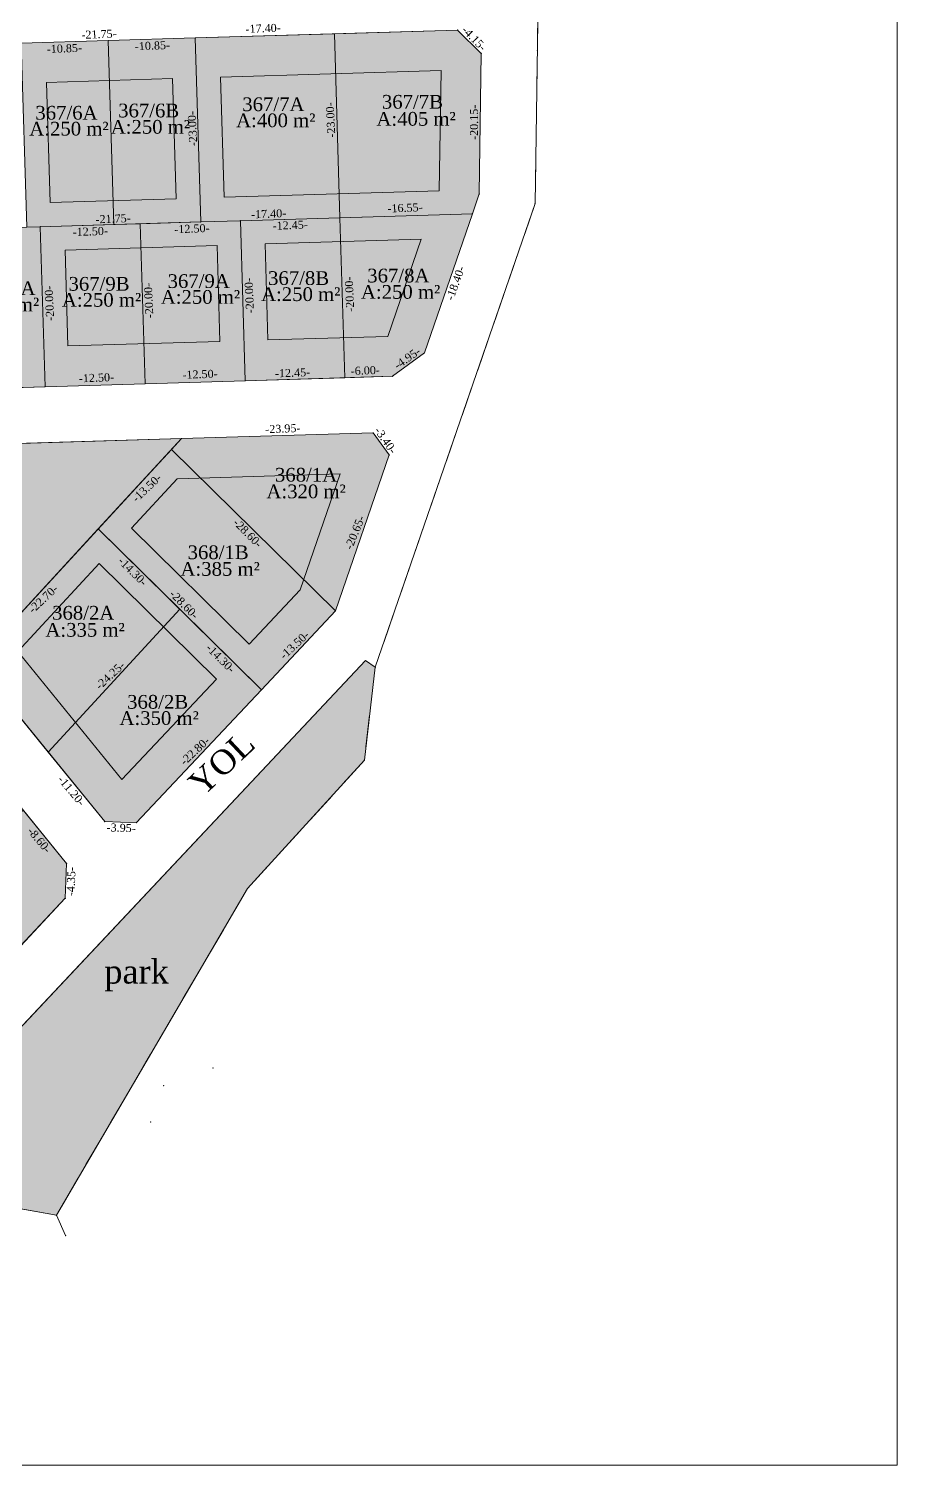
# Model space of a CAD drawing. Header units: millimetres. Extents: x 566284 to 574062, y 4517236 to 4521877.
# Drawn here: x 571182.3 to 571290.8, y 4517973.9 to 4518153.4 of the extents above; entities that cross this region are included whole.
import ezdxf

# ---------------------------------------------------------------- set-up
doc = ezdxf.new("R2010")
doc.units = ezdxf.units.MM
doc.layers.get('0').update_dxf_attribs({"color": 5, "lineweight": 0})
for name, color, linetype, lineweight in [('1_UYG_DISI', 6, 'Continuous', 0), ('DETAY_SNR_PAFTA', 251, 'Continuous', 0), ('DETAY_YAZI_PAFTA', 1, 'Continuous', 0), ('NKOT', 1, 'Continuous', 0), ('NOKTA_PARSEL_YENI', 18, 'Continuous', 0), ('SNRTIP_GECERLI', 30, 'Continuous', 0), ('YAPI OTURUM SINIRI', 253, 'Continuous', 0), ('yazı', 8, 'Continuous', 20), ('yeni', 4, 'Continuous', 0)]:
    doc.layers.add(name, color=color, linetype=linetype, lineweight=lineweight)
doc.styles.get("Standard").update_dxf_attribs({"font": 'TimesNewRoman.ttf'})

msp = doc.modelspace()

# ---------------------------------------------------------------- hatches: boundary and pattern name
h = msp.add_hatch(color=3)
h.dxf.hatch_style = 1
h.paths.add_polyline_path([(571157.01, 4518100.84), (571201.36, 4518102.17), (571201.36, 4518102.17), (571201.36, 4518102.17), (571225.29, 4518102.89), (571227.31, 4518100.14), (571220.59, 4518080.63), (571211.34, 4518070.79), (571195.72, 4518054.17), (571191.77, 4518054.32), (571175.6, 4518074.21), (571155.91, 4518098.42)])
h.paths.add_polyline_path([(571191.07, 4518086.58), (571205.72, 4518072.12), (571193.93, 4518059.58), (571180.93, 4518075.57)], flags=16)
h.paths.add_polyline_path([(571195.14, 4518090.99), (571200.82, 4518097.15), (571221.2, 4518097.76), (571216.21, 4518083.27), (571209.83, 4518076.49)], flags=16)
h.paths.add_polyline_path([(571212.59, 4518096.31), (571221.09, 4518096.31), (571221.09, 4518099), (571212.59, 4518099)], flags=24)
h.paths.add_polyline_path([(571201.68, 4518086.63), (571210.04, 4518086.63), (571210.04, 4518089.32), (571201.68, 4518089.32)], flags=8)
h.paths.add_polyline_path([(571194.12, 4518067.94), (571202.47, 4518067.94), (571202.47, 4518070.63), (571194.12, 4518070.63)], flags=8)
h.paths.add_polyline_path([(571184.75, 4518079.06), (571193.25, 4518079.06), (571193.25, 4518081.75), (571184.75, 4518081.75)], flags=8)
h.paths.add_polyline_path([(571222.81, 4518087.88), (571224.61, 4518092.34), (571223.2, 4518092.91), (571221.39, 4518088.45)], flags=24)
h.paths.add_polyline_path([(571214.2, 4518074.13), (571217.72, 4518077.42), (571216.68, 4518078.53), (571213.16, 4518075.25)], flags=24)
h.paths.add_polyline_path([(571195.75, 4518093.78), (571199.27, 4518097.06), (571198.23, 4518098.18), (571194.71, 4518094.9)], flags=24)
h.paths.add_polyline_path([(571182.81, 4518079.91), (571186.33, 4518083.19), (571185.29, 4518084.31), (571181.77, 4518081.03)], flags=24)
h.paths.add_polyline_path([(571191.17, 4518070.34), (571194.69, 4518073.63), (571193.65, 4518074.74), (571190.13, 4518071.46)], flags=8)
h.paths.add_polyline_path([(571201.76, 4518060.91), (571205.28, 4518064.19), (571204.24, 4518065.31), (571200.72, 4518062.02)], flags=24)
h.paths.add_polyline_path([(571207.36, 4518091.56), (571210.76, 4518088.16), (571211.84, 4518089.24), (571208.44, 4518092.64)], flags=8)
h.paths.add_polyline_path([(571199.41, 4518082.65), (571202.81, 4518079.24), (571203.89, 4518080.32), (571200.49, 4518083.73)], flags=24)
h.paths.add_polyline_path([(571203.97, 4518075.91), (571207.37, 4518072.5), (571208.45, 4518073.58), (571205.05, 4518076.99)], flags=24)
h.paths.add_polyline_path([(571192.99, 4518086.77), (571196.39, 4518083.36), (571197.47, 4518084.44), (571194.07, 4518087.85)], flags=24)
h.paths.add_polyline_path([(571193.19, 4518065.91), (571203.76, 4518065.91), (571203.76, 4518068.54), (571193.19, 4518068.54)], flags=8)
h.paths.add_polyline_path([(571183.93, 4518076.95), (571194.5, 4518076.95), (571194.5, 4518079.57), (571183.93, 4518079.57)], flags=8)
h.paths.add_polyline_path([(571200.8, 4518084.55), (571211.37, 4518084.55), (571211.37, 4518087.18), (571200.8, 4518087.18)], flags=24)
h.paths.add_polyline_path([(571211.54, 4518094.25), (571222.11, 4518094.25), (571222.11, 4518096.87), (571211.54, 4518096.87)], flags=24)
h = msp.add_hatch(color=3)
h.dxf.hatch_style = 1
h.paths.add_polyline_path([(571224.21, 4518061.99), (571225.56, 4518073.59), (571224.37, 4518074.43), (571161.36, 4518007.41), (571164.17, 4518008.96), (571185.73, 4518005.11), (571209.63, 4518045.97)])
at = {"layer": 'DETAY_YAZI_PAFTA'}
h = msp.add_hatch(color=4, dxfattribs=at)
h.dxf.hatch_style = 1
h.paths.add_polyline_path([(571238.82, 4518150.31), (571235.85, 4518153.23), (571220.46, 4518152.77), (571221.15, 4518129.78), (571237.7, 4518130.27), (571238.56, 4518132.76)])
h = msp.add_hatch(color=4, dxfattribs=at)
h.dxf.hatch_style = 1
h.paths.add_polyline_path([(571192.21, 4518151.92), (571181.35, 4518151.59), (571182.04, 4518128.6), (571183.73, 4518128.65), (571192.9, 4518128.93)])
h = msp.add_hatch(color=4, dxfattribs=at)
h.dxf.hatch_style = 1
h.paths.add_polyline_path([(571203.08, 4518152.24), (571192.21, 4518151.92), (571192.9, 4518128.93), (571203.77, 4518129.26)])
h = msp.add_hatch(color=4, dxfattribs=at)
h.dxf.hatch_style = 1
h.paths.add_polyline_path([(571220.46, 4518152.77), (571203.08, 4518152.24), (571203.77, 4518129.26), (571208.72, 4518129.4), (571221.15, 4518129.78)])
h = msp.add_hatch(color=256, dxfattribs=at)
h.dxf.hatch_style = 1
h.paths.add_polyline_path([(571221.15, 4518129.78), (571208.72, 4518129.4), (571209.32, 4518109.41), (571221.75, 4518109.79)])
h = msp.add_hatch(color=1, dxfattribs=at)
h.dxf.hatch_style = 1
h.paths.add_polyline_path([(571237.7, 4518130.27), (571221.15, 4518129.78), (571221.75, 4518109.79), (571227.73, 4518109.97), (571231.71, 4518112.89)])
h = msp.add_hatch(color=256, dxfattribs=at)
h.dxf.hatch_style = 1
h.paths.add_polyline_path([(571183.73, 4518128.65), (571182.04, 4518128.6), (571171.24, 4518128.28), (571171.84, 4518108.29), (571184.33, 4518108.66)])
h = msp.add_hatch(color=256, dxfattribs=at)
h.dxf.hatch_style = 1
h.paths.add_polyline_path([(571196.22, 4518129.03), (571192.9, 4518128.93), (571183.73, 4518128.65), (571184.33, 4518108.66), (571196.82, 4518109.04)])
h = msp.add_hatch(color=2, dxfattribs=at)
h.dxf.hatch_style = 1
h.paths.add_polyline_path([(571208.72, 4518129.4), (571203.77, 4518129.26), (571196.22, 4518129.03), (571196.82, 4518109.04), (571209.32, 4518109.41)])
at = {"layer": 'DETAY_YAZI_PAFTA', "true_color": 0xf8991e}
h = msp.add_hatch(color=30, dxfattribs=at)
h.dxf.hatch_style = 1
h.paths.add_polyline_path([(571227.31, 4518100.14), (571225.29, 4518102.89), (571201.36, 4518102.17), (571200.12, 4518100.83), (571220.59, 4518080.63)])
h = msp.add_hatch(color=30, dxfattribs=at)
h.dxf.hatch_style = 1
h.paths.add_polyline_path([(571220.59, 4518080.63), (571200.12, 4518100.83), (571190.97, 4518090.89), (571211.34, 4518070.79)])
at = {"layer": 'DETAY_YAZI_PAFTA'}
h = msp.add_hatch(color=4, dxfattribs=at)
h.dxf.hatch_style = 1
h.paths.add_polyline_path([(571201.15, 4518080.84), (571190.97, 4518090.89), (571175.6, 4518074.21), (571184.71, 4518063)])
h = msp.add_hatch(color=256, dxfattribs=at)
h.dxf.hatch_style = 1
h.paths.add_polyline_path([(571211.34, 4518070.79), (571201.15, 4518080.84), (571184.71, 4518063), (571191.77, 4518054.32), (571195.72, 4518054.17)])
h = msp.add_hatch(color=4, dxfattribs=at)
h.dxf.hatch_style = 1
h.paths.add_polyline_path([(571187, 4518049.09), (571181.58, 4518055.75), (571163.62, 4518040.31), (571172.46, 4518029.44), (571186.84, 4518044.73)])

# ---------------------------------------------------------------- linework, layer by layer
at = {"color": 18, "true_color": 0x000000}
for points in [[(571060.14, 4518411.62), (571157.77, 4518267.92), (571230.03, 4518270.8), (571232.71, 4518273.9), (571232.47, 4518276.21), (571242.35, 4518277.84), (571247.04, 4518233.48), (571245.54, 4518131.54), (571225.56, 4518073.59), (571224.37, 4518074.43), (571161.36, 4518007.41), (571157.96, 4518005.53), (571125.03, 4518035.66), (571099.52, 4518069.02), (571088.59, 4518083.32), (571075.17, 4518099.21), (571063.64, 4518113.4), (571046.61, 4518135.62), (571058.34, 4518175.72), (571061.43, 4518229.63), (571047.35, 4518275.69), (571046.59, 4518320.31), (571049.98, 4518402.06), (571060.14, 4518411.62)], [(571201.36, 4518102.17), (571157.02, 4518100.84), (571155.91, 4518098.42), (571175.6, 4518074.21), (571201.36, 4518102.17)], [(571225.56, 4518073.59), (571224.37, 4518074.43), (571161.36, 4518007.41), (571164.17, 4518008.96), (571185.73, 4518005.11), (571209.63, 4518045.97), (571224.21, 4518061.99), (571225.56, 4518073.59), (571224.37, 4518074.43)]]:
    msp.add_lwpolyline(points, dxfattribs=at)
at = {"layer": '1_UYG_DISI', "color": 18, "lineweight": 0, "true_color": 0x000000}
for p, q in [((571245.89, 4518155.49), (571245.84, 4518151.49)), ((571245.81, 4518149.49), (571245.75, 4518145.49)), ((571245.72, 4518143.49), (571245.66, 4518139.49)), ((571245.63, 4518137.49), (571245.57, 4518133.49)), ((571245.54, 4518131.54), (571244.24, 4518127.76)), ((571243.59, 4518125.87), (571242.28, 4518122.09)), ((571241.63, 4518120.2), (571240.33, 4518116.42)), ((571239.68, 4518114.52), (571238.37, 4518110.74)), ((571237.72, 4518108.85), (571236.42, 4518105.07)), ((571235.77, 4518103.18), (571234.46, 4518099.4)), ((571157.01, 4518100.84), (571201.36, 4518102.17)), ((571190.97, 4518090.89), (571201.36, 4518102.17)), ((571233.81, 4518097.51), (571232.51, 4518093.73)), ((571190.97, 4518090.89), (571175.6, 4518074.21)), ((571231.85, 4518091.84), (571230.55, 4518088.05)), ((571229.9, 4518086.16), (571228.59, 4518082.38)), ((571227.94, 4518080.49), (571226.64, 4518076.71)), ((571224.37, 4518074.43), (571177.05, 4518024.1)), ((571225.56, 4518073.59, 152.3), (571224.37, 4518074.43)), ((571225.99, 4518074.82), (571225.56, 4518073.59)), ((571225.56, 4518073.59), (571225.1, 4518069.62)), ((571224.87, 4518067.63), (571224.4, 4518063.66)), ((571224.21, 4518061.99), (571221.52, 4518059.03)), ((571220.17, 4518057.55), (571217.48, 4518054.59)), ((571216.13, 4518053.11), (571213.44, 4518050.16)), ((571212.09, 4518048.68), (571209.63, 4518045.97)), ((571209.63, 4518045.97), (571207.61, 4518042.52)), ((571206.6, 4518040.79), (571204.58, 4518037.34)), ((571203.57, 4518035.61), (571201.55, 4518032.16)), ((571200.54, 4518030.43), (571198.52, 4518026.98)), ((571197.51, 4518025.25), (571195.49, 4518021.8)), ((571194.48, 4518020.07), (571192.46, 4518016.62)), ((571191.45, 4518014.89), (571189.43, 4518011.44)), ((571188.42, 4518009.72), (571186.4, 4518006.26)), ((571185.73, 4518005.11), (571181.79, 4518005.82))]:
    msp.add_line(p, q, dxfattribs=at)
for p in [(571245.54, 4518131.54, 154.69), (571245.54, 4518131.54, 154.69), (571225.56, 4518073.59, 152.3), (571225.56, 4518073.59, 152.3), (571224.21, 4518061.99, 152.2), (571224.21, 4518061.99, 152.2), (571209.63, 4518045.97, 152.14), (571209.63, 4518045.97, 152.14), (571185.73, 4518005.11, 151.44), (571185.73, 4518005.11, 151.44)]:
    msp.add_point(p, dxfattribs=at)
at = {"layer": 'DETAY_SNR_PAFTA', "color": 18, "lineweight": 0, "true_color": 0x000000}
msp.add_line((571157.02, 4518100.84), (571201.36, 4518102.17), dxfattribs=at)
at = {"layer": 'NKOT'}
for points in [[(571238.82, 4518150.31), (571235.85, 4518153.23), (571220.46, 4518152.77), (571221.15, 4518129.78), (571237.7, 4518130.27), (571238.56, 4518132.76), (571238.82, 4518150.31)], [(571192.21, 4518151.92), (571181.35, 4518151.59), (571182.04, 4518128.6), (571183.73, 4518128.65), (571192.9, 4518128.93), (571192.21, 4518151.92)], [(571203.08, 4518152.24), (571192.21, 4518151.92), (571192.9, 4518128.93), (571203.77, 4518129.26), (571203.08, 4518152.24)], [(571220.46, 4518152.77), (571203.08, 4518152.24), (571203.77, 4518129.26), (571208.72, 4518129.4), (571221.15, 4518129.78), (571220.46, 4518152.77)], [(571221.15, 4518129.78), (571208.72, 4518129.4), (571209.32, 4518109.41), (571221.75, 4518109.79), (571221.15, 4518129.78)], [(571237.7, 4518130.27), (571221.15, 4518129.78), (571221.75, 4518109.79), (571227.73, 4518109.97), (571231.71, 4518112.89), (571237.7, 4518130.27)], [(571183.73, 4518128.65), (571182.04, 4518128.6), (571171.24, 4518128.28), (571171.84, 4518108.29), (571184.33, 4518108.66), (571183.73, 4518128.65)], [(571196.22, 4518129.03), (571192.9, 4518128.93), (571183.73, 4518128.65), (571184.33, 4518108.66), (571196.82, 4518109.04), (571196.22, 4518129.03)], [(571208.72, 4518129.4), (571203.77, 4518129.26), (571196.22, 4518129.03), (571196.82, 4518109.04), (571209.32, 4518109.41), (571208.72, 4518129.4)], [(571227.31, 4518100.14), (571225.29, 4518102.89), (571201.36, 4518102.17), (571200.12, 4518100.83), (571220.59, 4518080.63), (571227.31, 4518100.14)], [(571220.59, 4518080.63), (571200.12, 4518100.83), (571190.97, 4518090.89), (571211.34, 4518070.79), (571220.59, 4518080.63)], [(571201.15, 4518080.84), (571190.97, 4518090.89), (571175.6, 4518074.21), (571184.71, 4518063), (571201.15, 4518080.84)], [(571211.34, 4518070.79), (571201.15, 4518080.84), (571184.71, 4518063), (571191.77, 4518054.32), (571195.72, 4518054.17), (571211.34, 4518070.79)], [(571187, 4518049.09), (571181.58, 4518055.75), (571163.62, 4518040.31), (571172.46, 4518029.44), (571186.84, 4518044.73), (571187, 4518049.09)]]:
    msp.add_lwpolyline(points, close=True, dxfattribs=at)
at = {"layer": 'NOKTA_PARSEL_YENI', "color": 18, "lineweight": 0, "true_color": 0x000000}
for p in [(571235.85, 4518153.23), (571203.08, 4518152.24), (571238.82, 4518150.31), (571245.82, 4518150.69), (571238.56, 4518132.76), (571237.7, 4518130.27), (571245.54, 4518131.54), (571183.73, 4518128.65), (571203.77, 4518129.26), (571208.72, 4518129.4), (571231.71, 4518112.89), (571184.33, 4518108.66), (571209.32, 4518109.41), (571227.73, 4518109.97), (571225.29, 4518102.89), (571201.36, 4518102.17), (571227.31, 4518100.14), (571190.97, 4518090.89), (571220.59, 4518080.63), (571225.56, 4518073.59), (571211.34, 4518070.79), (571224.21, 4518061.99), (571191.77, 4518054.32), (571195.72, 4518054.17), (571187, 4518049.09), (571209.63, 4518045.97), (571186.84, 4518044.73), (571196.95, 4518024.29), (571205.3, 4518023.5), (571199.13, 4518021.29), (571197.51, 4518016.76), (571185.73, 4518005.11), (571186.88, 4518002.58)]:
    msp.add_point(p, dxfattribs=at)
at = {"layer": 'SNRTIP_GECERLI', "color": 18, "lineweight": 0, "true_color": 0x000000}
for p, q in [((571203.08, 4518152.24), (571235.85, 4518153.23)), ((571235.85, 4518153.23), (571238.82, 4518150.31)), ((571181.35, 4518151.59), (571203.08, 4518152.24)), ((571192.9, 4518128.93), (571192.21, 4518151.92)), ((571203.77, 4518129.26), (571203.08, 4518152.24)), ((571238.82, 4518150.31), (571238.56, 4518132.76)), ((571238.56, 4518132.76), (571237.7, 4518130.27)), ((571208.72, 4518129.4), (571237.7, 4518130.27)), ((571225.56, 4518073.59), (571245.54, 4518131.54)), ((571237.7, 4518130.27), (571231.71, 4518112.89)), ((571182.04, 4518128.6), (571183.73, 4518128.65)), ((571183.73, 4518128.65), (571203.77, 4518129.26)), ((571183.73, 4518128.65), (571184.33, 4518108.66)), ((571203.77, 4518129.26), (571208.72, 4518129.4)), ((571208.72, 4518129.4), (571209.32, 4518109.41)), ((571231.71, 4518112.89), (571227.73, 4518109.97)), ((571184.33, 4518108.66), (571159.34, 4518107.91)), ((571209.32, 4518109.41), (571184.33, 4518108.66)), ((571227.73, 4518109.97), (571209.32, 4518109.41)), ((571201.36, 4518102.17), (571225.29, 4518102.89)), ((571225.29, 4518102.89), (571227.31, 4518100.14)), ((571190.97, 4518090.89), (571201.36, 4518102.17)), ((571227.31, 4518100.14), (571220.59, 4518080.63)), ((571175.6, 4518074.21), (571190.97, 4518090.89)), ((571190.97, 4518090.89), (571211.34, 4518070.79)), ((571220.59, 4518080.63), (571211.34, 4518070.79)), ((571191.77, 4518054.32), (571175.6, 4518074.21)), ((571224.21, 4518061.99), (571225.56, 4518073.59)), ((571211.34, 4518070.79), (571195.72, 4518054.17)), ((571174.01, 4518065.06), (571187, 4518049.09)), ((571209.63, 4518045.97), (571224.21, 4518061.99)), ((571195.72, 4518054.17), (571191.77, 4518054.32)), ((571187, 4518049.09), (571186.84, 4518044.73)), ((571196.95, 4518024.29), (571209.63, 4518045.97)), ((571186.84, 4518044.73), (571172.46, 4518029.44)), ((571185.73, 4518005.11), (571196.95, 4518024.29)), ((571185.73, 4518005.11), (571164.17, 4518008.96)), ((571186.88, 4518002.58), (571185.73, 4518005.11))]:
    msp.add_line(p, q, dxfattribs=at)
at = {"layer": 'YAPI OTURUM SINIRI', "color": 18, "true_color": 0x000000}
for points in [[(571233.79, 4518148.16), (571206.23, 4518147.34), (571206.68, 4518132.34), (571233.57, 4518133.15)], [(571200.23, 4518147.16), (571184.5, 4518146.68), (571184.95, 4518131.69), (571200.68, 4518132.16)], [(571205.81, 4518126.32), (571186.82, 4518125.74), (571187.18, 4518113.75), (571206.17, 4518114.32)], [(571231.31, 4518127.08), (571211.81, 4518126.5), (571212.17, 4518114.5), (571227.13, 4518114.95)], [(571221.2, 4518097.76), (571200.82, 4518097.15), (571195.14, 4518090.99), (571209.83, 4518076.49), (571216.21, 4518083.27)], [(571191.07, 4518086.58), (571180.93, 4518075.57), (571193.93, 4518059.58), (571205.72, 4518072.12)]]:
    msp.add_lwpolyline(points, close=True, dxfattribs=at)
at = {"layer": 'yeni'}
for p, q in [((571221.15, 4518129.78), (571220.46, 4518152.77)), ((571221.15, 4518129.78), (571221.75, 4518109.79)), ((571196.22, 4518129.03), (571196.82, 4518109.04)), ((571200.12, 4518100.83), (571220.59, 4518080.63)), ((571184.71, 4518063), (571201.15, 4518080.84))]:
    msp.add_line(p, q, dxfattribs=at)
at = {"layer": 'yeni', "color": 251, "true_color": 0x636466}
msp.add_lwpolyline([(571009.1, 4518429.1), (571290.78, 4518429.1), (571290.78, 4517973.87), (571009.1, 4517973.87)], close=True, dxfattribs=at)
msp.add_lwpolyline([(571009.1, 4518429.1), (571290.78, 4518429.1), (571290.78, 4517973.87), (571009.1, 4517973.87)], close=True, dxfattribs=at)
at = {"layer": 'yeni'}
for points in [[(571238.82, 4518150.31), (571235.85, 4518153.23), (571203.08, 4518152.24), (571203.77, 4518129.26), (571208.72, 4518129.4), (571237.7, 4518130.27), (571238.56, 4518132.76)], [(571192.21, 4518151.92), (571181.35, 4518151.59), (571182.04, 4518128.6), (571183.73, 4518128.65), (571192.9, 4518128.93)], [(571203.08, 4518152.24), (571192.21, 4518151.92), (571192.9, 4518128.93), (571203.77, 4518129.26)], [(571237.7, 4518130.27), (571208.72, 4518129.4), (571209.32, 4518109.41), (571227.73, 4518109.97), (571231.71, 4518112.89)], [(571183.73, 4518128.65), (571182.04, 4518128.6), (571160.31, 4518127.95), (571158.74, 4518127.9), (571159.34, 4518107.91), (571184.33, 4518108.66)], [(571208.72, 4518129.4), (571203.77, 4518129.26), (571183.73, 4518128.65), (571184.33, 4518108.66), (571209.32, 4518109.41)], [(571227.31, 4518100.14), (571225.29, 4518102.89), (571201.36, 4518102.17), (571190.97, 4518090.89), (571211.34, 4518070.79), (571220.59, 4518080.63)], [(571190.97, 4518090.89), (571175.6, 4518074.21), (571191.77, 4518054.32), (571195.72, 4518054.17), (571211.34, 4518070.79)], [(571174.01, 4518065.06), (571156.05, 4518049.63), (571172.46, 4518029.44), (571186.84, 4518044.73), (571187, 4518049.09)]]:
    msp.add_lwpolyline(points, close=True, dxfattribs=at)

# ---------------------------------------------------------------- texts
at = {"layer": '1_UYG_DISI', "color": 18, "lineweight": 0, "true_color": 0x000000}
msp.add_text('park', height=3, dxfattribs=at).set_placement((571191.73, 4518034.07))
at = {"layer": 'DETAY_YAZI_PAFTA', "color": 18, "lineweight": 0, "true_color": 0x000000}
msp.add_text('YOL', height=3, rotation=43.2168, dxfattribs=at).set_placement((571204.01, 4518057.33))
at = {"layer": 'yazı', "color": 18, "true_color": 0x000000}
for s, rotation, p in [('-21.75-', 2.2852, (571188.88, 4518152.13)), ('-17.40-', 2.2852, (571209.38, 4518152.86)), ('-4.15-', 314.2232, (571236.3, 4518153.15)), ('-10.85-', 2.2852, (571184.55, 4518150.35)), ('-10.85-', 2.2852, (571195.55, 4518150.7)), ('-23.00-', 92.6773, (571220.59, 4518139.81)), ('-23.00-', 92.6773, (571203.33, 4518138.73)), ('-20.15-', 90, (571238.41, 4518139.5)), ('-16.55-', 2.2852, (571227.11, 4518130.43)), ('-21.75-', 2.2852, (571190.64, 4518129.07)), ('-17.40-', 2.2852, (571210.07, 4518129.69)), ('-12.50-', 2.2852, (571187.79, 4518127.48)), ('-12.50-', 2.2852, (571200.49, 4518127.83)), ('-12.45-', 2.2852, (571212.76, 4518128.26)), ('-18.40-', 70, (571235.29, 4518119.36)), ('-20.00-', 92.6773, (571185.46, 4518116.91)), ('-20.00-', 92.6773, (571197.86, 4518117.25)), ('-20.00-', 92.6773, (571210.43, 4518117.87)), ('-20.00-', 92.6773, (571222.95, 4518118.04)), ('-4.95-', 35, (571228.35, 4518110.78)), ('-12.50-', 2.2852, (571188.56, 4518109.2)), ('-12.50-', 2.2852, (571201.5, 4518109.63)), ('-12.45-', 2.2852, (571213.06, 4518109.82)), ('-6.00-', 2.2852, (571222.52, 4518110.12)), ('-23.95-', 2.2852, (571211.84, 4518102.84)), ('-3.40-', 305, (571225.42, 4518103.18)), ('-13.50-', 43, (571195.75, 4518094.15)), ('-20.65-', 68, (571222.65, 4518088.22)), ('-28.60-', 315, (571207.73, 4518091.58)), ('-14.30-', 315, (571193.36, 4518086.78)), ('-22.70-', 43, (571182.81, 4518080.28)), ('-28.60-', 315, (571199.78, 4518082.66)), ('-13.50-', 43, (571214.2, 4518074.51)), ('-14.30-', 315, (571204.34, 4518075.92)), ('-24.25-', 43, (571191.17, 4518070.72)), ('-22.80-', 43, (571201.76, 4518061.28)), ('-11.20-', 310, (571185.83, 4518059.54)), ('-8.60-', 310, (571182.05, 4518053.08)), ('-3.95-', 358, (571191.99, 4518053.1)), ('-4.35-', 88, (571188, 4518044.98))]:
    msp.add_text(s, height=1, rotation=rotation, dxfattribs=at).set_placement(p)
for s, p in [('367/7A', (571208.96, 4518143.1)), ('367/7B', (571226.4, 4518143.41)), ('367/6A', (571183.11, 4518142.04)), ('367/6B', (571193.45, 4518142.32)), ('A:400 m²', (571208.19, 4518141.09)), ('A:405 m²', (571225.72, 4518141.28)), ('A:250 m²', (571182.35, 4518140.05)), ('A:250 m²', (571192.53, 4518140.28)), ('367/9A', (571199.63, 4518121)), ('367/8B', (571212.18, 4518121.38)), ('367/8A', (571224.57, 4518121.69)), ('367/10A', (571174.06, 4518120.12)), ('367/9B', (571187.25, 4518120.66)), ('A:250 m²', (571211.31, 4518119.37)), ('A:250 m²', (571223.78, 4518119.65)), ('A:250 m²', (571173.68, 4518118.07)), ('A:250 m²', (571186.42, 4518118.66)), ('A:250 m²', (571198.78, 4518119.02)), ('368/1A', (571213.04, 4518096.8)), ('A:320 m²', (571211.98, 4518094.72)), ('368/1B', (571202.13, 4518087.11)), ('A:385 m²', (571201.24, 4518085.03)), ('368/2A', (571185.2, 4518079.55)), ('A:335 m²', (571184.37, 4518077.42)), ('368/2B', (571194.57, 4518068.42)), ('A:350 m²', (571193.62, 4518066.39))]:
    msp.add_text(s, height=1.715, dxfattribs=at).set_placement(p)

doc.saveas('drawing.dxf')
